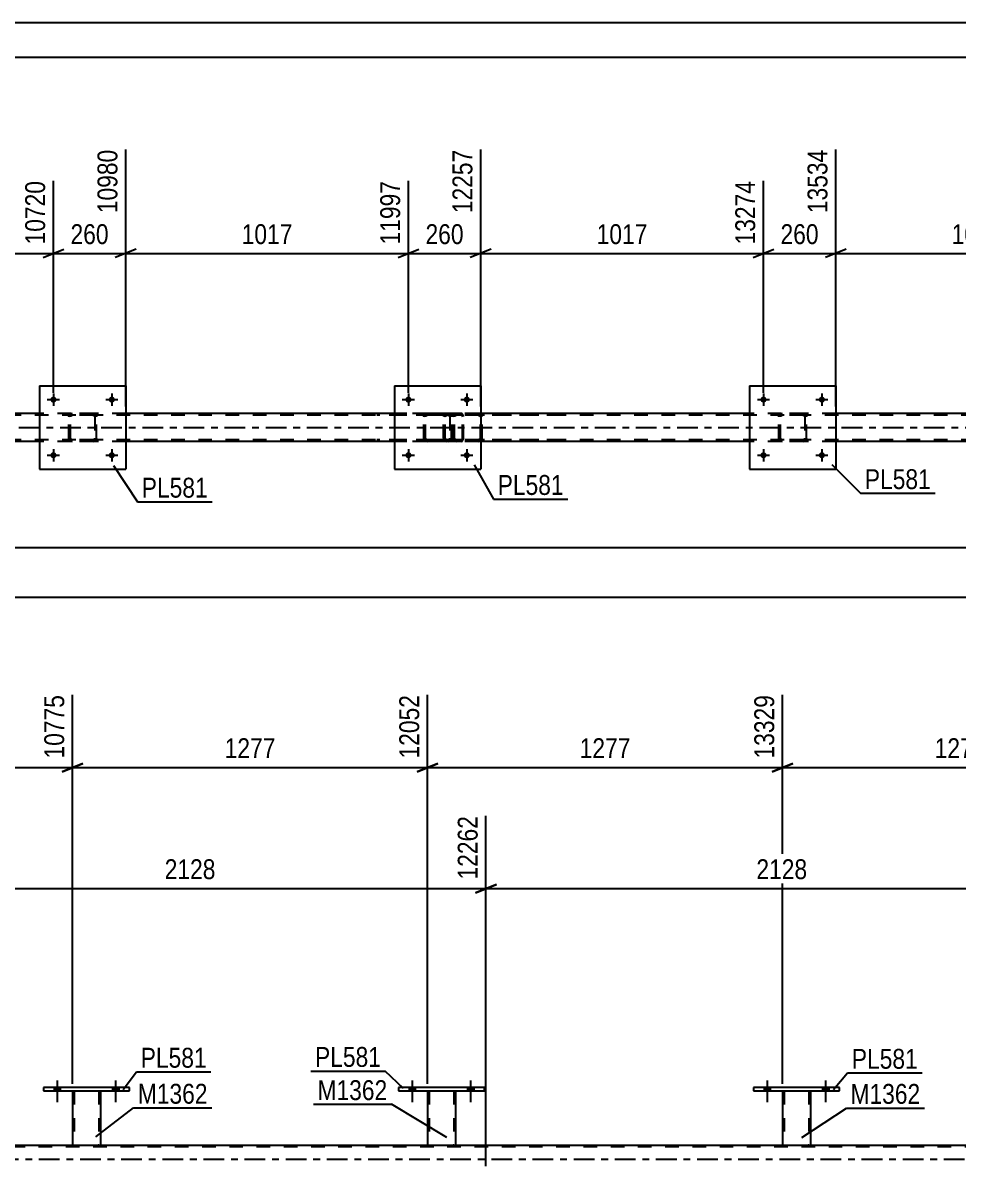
# Model space of a CAD drawing. Header units: millimetres. Extents: x 0 to 841, y 0 to 594.
# Drawn here: x 482.2 to 616.8, y 429.5 to 594 of the extents above; entities that cross this region are included whole.
import ezdxf

# ---------------------------------------------------------------- set-up
doc = ezdxf.new("R2010")
doc.units = ezdxf.units.MM
doc.linetypes.add('DXK_LINE_DOT2', pattern=[3.9198, 1.9599, -1.9599])
doc.linetypes.add('DXK_LINE_DOT3', pattern=[5.9187, 2.979, -0.9799, 0.9799, -0.9799])
doc.styles.add('Arial Narrow', font='ARIALN.TTF', dxfattribs={"height": 0.2})

# ---------------------------------------------------------------- blocks, each defined once
blk = doc.blocks.new('Unknown-122573991-1133 - 10880')
at = {"color": 5, "linetype": 'Continuous'}
for p, q in [((841, 594), (0, 594)), ((836, 589), (5, 589))]:
    blk.add_line(p, q, dxfattribs=at)
blk = doc.blocks.new('Part-122573991-5044 - 4963')
at = {"color": 7, "linetype": 'DXK_LINE_DOT2'}
for p, q in [((539.91, 537.31), (539.95, 537.49)), ((539.95, 537.49), (539.91, 537.31)), ((539.91, 534.27), (539.91, 537.31)), ((540.15, 537.31), (540.17, 537.4)), ((540.15, 534.27), (540.15, 537.31)), ((540.17, 537.4), (540.22, 537.48)), ((540.21, 537.75), (540.39, 537.79)), ((540.39, 537.79), (540.21, 537.75)), ((540.22, 537.48), (540.3, 537.53)), ((540.3, 537.53), (540.39, 537.55)), ((543.43, 537.79), (540.39, 537.79)), ((543.43, 537.55), (540.39, 537.55)), ((543.43, 537.79), (543.62, 537.75)), ((543.62, 537.75), (543.43, 537.79)), ((543.43, 537.55), (543.53, 537.53)), ((543.53, 537.53), (543.6, 537.48)), ((543.6, 537.48), (543.66, 537.4)), ((543.66, 537.4), (543.67, 537.31)), ((543.67, 537.31), (543.67, 534.27)), ((543.88, 537.49), (543.91, 537.31)), ((543.91, 537.31), (543.88, 537.49)), ((543.91, 534.27), (543.91, 537.31)), ((539.95, 534.09), (539.91, 534.27)), ((539.91, 534.27), (539.95, 534.09)), ((540.17, 534.18), (540.15, 534.27)), ((540.22, 534.1), (540.17, 534.18)), ((540.39, 533.79), (540.21, 533.83)), ((540.21, 533.83), (540.39, 533.79)), ((540.3, 534.05), (540.22, 534.1)), ((540.39, 534.03), (540.3, 534.05)), ((543.43, 534.03), (540.39, 534.03)), ((543.43, 533.79), (540.39, 533.79)), ((543.53, 534.05), (543.43, 534.03)), ((543.62, 533.83), (543.43, 533.79)), ((543.43, 533.79), (543.62, 533.83)), ((543.6, 534.1), (543.53, 534.05)), ((543.66, 534.18), (543.6, 534.1)), ((543.67, 534.27), (543.66, 534.18)), ((543.91, 534.27), (543.88, 534.09)), ((543.88, 534.09), (543.91, 534.27))]:
    blk.add_line(p, q, dxfattribs=at)
at = {"color": 7, "linetype": 'DXK_LINE_DOT3'}
blk.add_line((541.91, 535.79), (541.91, 535.79), dxfattribs=at)
at = {"color": 7, "linetype": 'DXK_LINE_DOT2'}
for centre, start, end in [((540.39, 537.31), 112.5, 157.5), ((540.39, 537.31), 112.5, 157.5), ((543.43, 537.31), 22.5, 67.5), ((543.43, 537.31), 22.5, 67.5), ((540.39, 534.27), 202.5, 247.5), ((540.39, 534.27), 202.5, 247.5), ((543.43, 534.27), 292.5, 337.5), ((543.43, 534.27), 292.5, 337.5)]:
    blk.add_arc(centre, 0.48, start, end, dxfattribs=at)
blk = doc.blocks.new('Bolt-122573991-4980 - 4963')
at = {"linetype": 'Continuous'}
for points in [[(589.24, 539.79, -1), (588.36, 539.79, -1)], [(597.64, 539.79, -1), (596.76, 539.79, -1)]]:
    blk.add_hatch(color=1, dxfattribs=at).paths.add_polyline_path(points)
at = {"color": 1, "linetype": 'Continuous'}
for p, q in [((587.92, 539.79), (589.68, 539.79)), ((588.8, 540.67), (588.8, 538.91)), ((596.32, 539.79), (598.08, 539.79)), ((597.2, 540.67), (597.2, 538.91))]:
    blk.add_line(p, q, dxfattribs=at)
blk = doc.blocks.new('Part-122573991-5049 - 4963')
at = {"color": 2, "linetype": 'Continuous'}
for p, q in [((535.71, 541.79), (535.71, 529.79)), ((535.71, 541.79), (548.11, 541.79)), ((548.11, 541.79), (548.11, 529.79)), ((535.71, 529.79), (548.11, 529.79))]:
    blk.add_line(p, q, dxfattribs=at)
blk = doc.blocks.new('Part-122573991-5056 - 4963')
at = {"color": 2, "linetype": 'Continuous'}
for p, q in [((586.8, 541.79), (586.8, 529.79)), ((586.8, 541.79), (599.2, 541.79)), ((599.2, 541.79), (599.2, 529.79)), ((586.8, 529.79), (599.2, 529.79))]:
    blk.add_line(p, q, dxfattribs=at)
blk = doc.blocks.new('Bolt-122573991-5009 - 4963')
at = {"linetype": 'Continuous'}
for points in [[(487.07, 531.79, -1), (486.19, 531.79, -1)], [(495.47, 531.79, -1), (494.59, 531.79, -1)]]:
    blk.add_hatch(color=1, dxfattribs=at).paths.add_polyline_path(points)
at = {"color": 1, "linetype": 'Continuous'}
for p, q in [((485.75, 531.79), (487.51, 531.79)), ((486.63, 532.67), (486.63, 530.91)), ((494.15, 531.79), (495.91, 531.79)), ((495.03, 532.67), (495.03, 530.91))]:
    blk.add_line(p, q, dxfattribs=at)
blk = doc.blocks.new('Bolt-122573991-5010 - 4963')
at = {"linetype": 'Continuous'}
for points in [[(487.07, 539.79, -1), (486.19, 539.79, -1)], [(495.47, 539.79, -1), (494.59, 539.79, -1)]]:
    blk.add_hatch(color=1, dxfattribs=at).paths.add_polyline_path(points)
at = {"color": 1, "linetype": 'Continuous'}
for p, q in [((485.75, 539.79), (487.51, 539.79)), ((486.63, 540.67), (486.63, 538.91)), ((494.15, 539.79), (495.91, 539.79)), ((495.03, 540.67), (495.03, 538.91))]:
    blk.add_line(p, q, dxfattribs=at)
blk = doc.blocks.new('Part-122573991-5075 - 4963')
at = {"color": 2, "linetype": 'Continuous'}
for p, q in [((484.63, 541.79), (484.63, 529.79)), ((484.63, 541.79), (497.03, 541.79)), ((497.03, 541.79), (497.03, 529.79)), ((484.63, 529.79), (497.03, 529.79))]:
    blk.add_line(p, q, dxfattribs=at)
blk = doc.blocks.new('Bolt-122573991-5011 - 4963')
at = {"linetype": 'Continuous'}
for points in [[(538.15, 531.79, -1), (537.27, 531.79, -1)], [(546.55, 531.79, -1), (545.67, 531.79, -1)]]:
    blk.add_hatch(color=1, dxfattribs=at).paths.add_polyline_path(points)
at = {"color": 1, "linetype": 'Continuous'}
for p, q in [((536.83, 531.79), (538.59, 531.79)), ((537.71, 532.67), (537.71, 530.91)), ((545.23, 531.79), (546.99, 531.79)), ((546.11, 532.67), (546.11, 530.91))]:
    blk.add_line(p, q, dxfattribs=at)
blk = doc.blocks.new('Bolt-122573991-5012 - 4963')
at = {"linetype": 'Continuous'}
for points in [[(538.15, 539.79, -1), (537.27, 539.79, -1)], [(546.55, 539.79, -1), (545.67, 539.79, -1)]]:
    blk.add_hatch(color=1, dxfattribs=at).paths.add_polyline_path(points)
at = {"color": 1, "linetype": 'Continuous'}
for p, q in [((536.83, 539.79), (538.59, 539.79)), ((537.71, 540.67), (537.71, 538.91)), ((545.23, 539.79), (546.99, 539.79)), ((546.11, 540.67), (546.11, 538.91))]:
    blk.add_line(p, q, dxfattribs=at)
blk = doc.blocks.new('Bolt-122573991-5013 - 4963')
at = {"linetype": 'Continuous'}
for points in [[(589.24, 531.79, -1), (588.36, 531.79, -1)], [(597.64, 531.79, -1), (596.76, 531.79, -1)]]:
    blk.add_hatch(color=1, dxfattribs=at).paths.add_polyline_path(points)
at = {"color": 1, "linetype": 'Continuous'}
for p, q in [((587.92, 531.79), (589.68, 531.79)), ((588.8, 532.67), (588.8, 530.91)), ((596.32, 531.79), (598.08, 531.79)), ((597.2, 532.67), (597.2, 530.91))]:
    blk.add_line(p, q, dxfattribs=at)
blk = doc.blocks.new('Part-122573991-5051 - 4963')
at = {"color": 7, "linetype": 'DXK_LINE_DOT2'}
for p, q in [((591, 537.31), (591.03, 537.49)), ((591.03, 537.49), (591, 537.31)), ((591, 534.27), (591, 537.31)), ((591.24, 537.31), (591.25, 537.4)), ((591.24, 534.27), (591.24, 537.31)), ((591.25, 537.4), (591.31, 537.48)), ((591.29, 537.75), (591.48, 537.79)), ((591.48, 537.79), (591.29, 537.75)), ((591.31, 537.48), (591.38, 537.53)), ((591.38, 537.53), (591.48, 537.55)), ((594.52, 537.79), (591.48, 537.79)), ((594.52, 537.55), (591.48, 537.55)), ((594.52, 537.79), (594.7, 537.75)), ((594.7, 537.75), (594.52, 537.79)), ((594.52, 537.55), (594.61, 537.53)), ((594.61, 537.53), (594.69, 537.48)), ((594.69, 537.48), (594.74, 537.4)), ((594.74, 537.4), (594.76, 537.31)), ((594.76, 537.31), (594.76, 534.27)), ((594.96, 537.49), (595, 537.31)), ((595, 537.31), (594.96, 537.49)), ((595, 534.27), (595, 537.31)), ((591.03, 534.09), (591, 534.27)), ((591, 534.27), (591.03, 534.09)), ((591.25, 534.18), (591.24, 534.27)), ((591.31, 534.1), (591.25, 534.18)), ((591.48, 533.79), (591.29, 533.83)), ((591.29, 533.83), (591.48, 533.79)), ((591.38, 534.05), (591.31, 534.1)), ((591.48, 534.03), (591.38, 534.05)), ((594.52, 534.03), (591.48, 534.03)), ((594.52, 533.79), (591.48, 533.79)), ((594.61, 534.05), (594.52, 534.03)), ((594.7, 533.83), (594.52, 533.79)), ((594.52, 533.79), (594.7, 533.83)), ((594.69, 534.1), (594.61, 534.05)), ((594.74, 534.18), (594.69, 534.1)), ((594.76, 534.27), (594.74, 534.18)), ((595, 534.27), (594.96, 534.09)), ((594.96, 534.09), (595, 534.27))]:
    blk.add_line(p, q, dxfattribs=at)
at = {"color": 7, "linetype": 'DXK_LINE_DOT3'}
blk.add_line((593, 535.79), (593, 535.79), dxfattribs=at)
at = {"color": 7, "linetype": 'DXK_LINE_DOT2'}
for centre, start, end in [((591.48, 537.31), 112.5, 157.5), ((591.48, 537.31), 112.5, 157.5), ((594.52, 537.31), 22.5, 67.5), ((594.52, 537.31), 22.5, 67.5), ((591.48, 534.27), 202.5, 247.5), ((591.48, 534.27), 202.5, 247.5), ((594.52, 534.27), 292.5, 337.5), ((594.52, 534.27), 292.5, 337.5)]:
    blk.add_arc(centre, 0.48, start, end, dxfattribs=at)
blk = doc.blocks.new('Part-122573991-5070 - 4963')
at = {"color": 7, "linetype": 'DXK_LINE_DOT2'}
for p, q in [((488.83, 537.31), (488.87, 537.49)), ((488.87, 537.49), (488.83, 537.31)), ((488.83, 534.27), (488.83, 537.31)), ((489.07, 537.31), (489.09, 537.4)), ((489.07, 534.27), (489.07, 537.31)), ((489.09, 537.4), (489.14, 537.48)), ((489.13, 537.75), (489.31, 537.79)), ((489.31, 537.79), (489.13, 537.75)), ((489.14, 537.48), (489.22, 537.53)), ((489.22, 537.53), (489.31, 537.55)), ((492.35, 537.79), (489.31, 537.79)), ((492.35, 537.55), (489.31, 537.55)), ((492.35, 537.79), (492.54, 537.75)), ((492.54, 537.75), (492.35, 537.79)), ((492.35, 537.55), (492.45, 537.53)), ((492.45, 537.53), (492.52, 537.48)), ((492.52, 537.48), (492.58, 537.4)), ((492.58, 537.4), (492.59, 537.31)), ((492.59, 537.31), (492.59, 534.27)), ((492.8, 537.49), (492.83, 537.31)), ((492.83, 537.31), (492.8, 537.49)), ((492.83, 534.27), (492.83, 537.31)), ((488.87, 534.09), (488.83, 534.27)), ((488.83, 534.27), (488.87, 534.09)), ((489.09, 534.18), (489.07, 534.27)), ((489.14, 534.1), (489.09, 534.18)), ((489.31, 533.79), (489.13, 533.83)), ((489.13, 533.83), (489.31, 533.79)), ((489.22, 534.05), (489.14, 534.1)), ((489.31, 534.03), (489.22, 534.05)), ((492.35, 534.03), (489.31, 534.03)), ((492.35, 533.79), (489.31, 533.79)), ((492.45, 534.05), (492.35, 534.03)), ((492.54, 533.83), (492.35, 533.79)), ((492.35, 533.79), (492.54, 533.83)), ((492.52, 534.1), (492.45, 534.05)), ((492.58, 534.18), (492.52, 534.1)), ((492.59, 534.27), (492.58, 534.18)), ((492.83, 534.27), (492.8, 534.09)), ((492.8, 534.09), (492.83, 534.27))]:
    blk.add_line(p, q, dxfattribs=at)
at = {"color": 7, "linetype": 'DXK_LINE_DOT3'}
blk.add_line((490.83, 535.79), (490.83, 535.79), dxfattribs=at)
at = {"color": 7, "linetype": 'DXK_LINE_DOT2'}
for centre, start, end in [((489.31, 537.31), 112.5, 157.5), ((489.31, 537.31), 112.5, 157.5), ((492.35, 537.31), 22.5, 67.5), ((492.35, 537.31), 22.5, 67.5), ((489.31, 534.27), 202.5, 247.5), ((489.31, 534.27), 202.5, 247.5), ((492.35, 534.27), 292.5, 337.5), ((492.35, 534.27), 292.5, 337.5)]:
    blk.add_arc(centre, 0.48, start, end, dxfattribs=at)
blk = doc.blocks.new('Part-122573991-5093 - 4963')
at = {"color": 7, "linetype": 'DXK_LINE_DOT2'}
for p, q in [((545.34, 537.79), (533.18, 537.79)), ((545.34, 537.55), (533.18, 537.55)), ((542.78, 537.48), (542.74, 537.31)), ((542.74, 534.27), (542.74, 537.31)), ((542.78, 537.5), (542.78, 537.48)), ((543, 537.31), (543.01, 537.4)), ((543, 534.27), (543, 537.31)), ((543.01, 537.4), (543.07, 537.48)), ((543.25, 537.79), (543.05, 537.76)), ((543.07, 537.48), (543.15, 537.53)), ((543.15, 537.53), (543.25, 537.55)), ((544.06, 537.79), (544.06, 537.55)), ((545.44, 537.76), (545.34, 537.79)), ((545.34, 537.55), (545.39, 537.53)), ((545.39, 537.53), (545.43, 537.48)), ((545.43, 537.48), (545.46, 537.4)), ((545.53, 537.65), (545.44, 537.76)), ((545.46, 537.4), (545.47, 537.31)), ((545.47, 534.27), (545.47, 537.31)), ((545.59, 537.5), (545.53, 537.65)), ((545.61, 537.31), (545.59, 537.5)), ((545.61, 534.27), (545.61, 537.31)), ((545.34, 534.03), (533.18, 534.03)), ((545.34, 533.79), (533.18, 533.79)), ((542.74, 534.27), (542.78, 534.09)), ((543.01, 534.18), (543, 534.27)), ((543.07, 534.1), (543.01, 534.18)), ((543.05, 533.83), (543.25, 533.79)), ((543.15, 534.05), (543.07, 534.1)), ((543.25, 534.03), (543.15, 534.05)), ((544.06, 533.79), (544.06, 534.03)), ((545.39, 534.05), (545.34, 534.03)), ((545.34, 533.79), (545.44, 533.83)), ((545.43, 534.1), (545.39, 534.05)), ((545.46, 534.18), (545.43, 534.1)), ((545.44, 533.83), (545.53, 533.93)), ((545.47, 534.27), (545.46, 534.18)), ((545.53, 533.93), (545.59, 534.09)), ((545.59, 534.09), (545.61, 534.27))]:
    blk.add_line(p, q, dxfattribs=at)
for centre, start, end in [((543.23, 537.3), 111.1941, 156.1506), ((543.23, 534.29), 203.8494, 248.8059)]:
    blk.add_arc(centre, 0.492, start, end, dxfattribs=at)
blk = doc.blocks.new('Part-122573991-5128 - 4963')
at = {"color": 7, "linetype": 'DXK_LINE_DOT2'}
for p, q in [((544.1, 537.48), (544.06, 537.31)), ((544.06, 534.27), (544.06, 537.31)), ((544.1, 537.5), (544.1, 537.48)), ((544.32, 537.31), (544.34, 537.4)), ((544.32, 534.27), (544.32, 537.31)), ((544.34, 537.4), (544.39, 537.48)), ((544.57, 537.79), (544.38, 537.76)), ((544.39, 537.48), (544.48, 537.53)), ((544.48, 537.53), (544.57, 537.55)), ((559.56, 537.79), (544.57, 537.79)), ((559.56, 537.55), (544.57, 537.55)), ((548, 537.76), (547.81, 537.79)), ((547.81, 537.55), (547.91, 537.53)), ((547.91, 537.53), (547.99, 537.48)), ((547.99, 537.48), (548.04, 537.4)), ((548.04, 537.4), (548.06, 537.31)), ((548.06, 534.27), (548.06, 537.31)), ((548.28, 537.48), (548.28, 537.5)), ((548.32, 537.31), (548.28, 537.48)), ((548.32, 534.27), (548.32, 537.31)), ((544.06, 534.27), (544.1, 534.09)), ((544.34, 534.18), (544.32, 534.27)), ((544.39, 534.1), (544.34, 534.18)), ((544.38, 533.83), (544.57, 533.79)), ((544.48, 534.05), (544.39, 534.1)), ((544.57, 534.03), (544.48, 534.05)), ((559.56, 534.03), (544.57, 534.03)), ((559.56, 533.79), (544.57, 533.79)), ((547.91, 534.05), (547.81, 534.03)), ((547.81, 533.79), (548, 533.83)), ((547.99, 534.1), (547.91, 534.05)), ((548.04, 534.18), (547.99, 534.1)), ((548.06, 534.27), (548.04, 534.18)), ((548.28, 534.09), (548.32, 534.27))]:
    blk.add_line(p, q, dxfattribs=at)
for centre, start, end in [((544.55, 537.29), 110.7583, 155.68), ((547.83, 537.29), 24.32, 69.2417), ((544.55, 534.29), 204.32, 249.2417), ((547.83, 534.29), 290.7583, 335.68)]:
    blk.add_arc(centre, 0.496, start, end, dxfattribs=at)
blk = doc.blocks.new('Part-122573991-5152 - 4963')
at = {"color": 7, "linetype": 'DXK_LINE_DOT2'}
for p, q in [((756.39, 537.55), (108.79, 537.55)), ((497.03, 537.79), (484.63, 537.79)), ((548.11, 537.79), (535.71, 537.79)), ((599.2, 537.79), (586.8, 537.79)), ((756.39, 534.03), (108.79, 534.03)), ((497.03, 533.79), (484.63, 533.79)), ((548.11, 533.79), (535.71, 533.79)), ((599.2, 533.79), (586.8, 533.79))]:
    blk.add_line(p, q, dxfattribs=at)
at = {"color": 2, "linetype": 'Continuous'}
for p, q in [((484.63, 537.79), (445.95, 537.79)), ((535.71, 537.79), (497.03, 537.79)), ((586.8, 537.79), (548.11, 537.79)), ((637.88, 537.79), (599.2, 537.79)), ((484.63, 533.79), (445.95, 533.79)), ((535.71, 533.79), (497.03, 533.79)), ((586.8, 533.79), (548.11, 533.79)), ((637.88, 533.79), (599.2, 533.79))]:
    blk.add_line(p, q, dxfattribs=at)
at = {"color": 7, "linetype": 'DXK_LINE_DOT3'}
blk.add_line((108.79, 535.79), (756.39, 535.79), dxfattribs=at)
blk = doc.blocks.new('Part-122573991-3391 - 3261')
at = {"color": 2, "linetype": 'Continuous'}
blk.add_line((58.4, 432.51), (756.93, 432.51), dxfattribs=at)
at = {"color": 7, "linetype": 'DXK_LINE_DOT2'}
blk.add_line((756.93, 432.27), (58.4, 432.27), dxfattribs=at)
at = {"color": 7, "linetype": 'DXK_LINE_DOT3'}
blk.add_line((58.4, 430.51), (756.93, 430.51), dxfattribs=at)
blk = doc.blocks.new('Bolt-122573991-3589 - 3261')
at = {"linetype": 'Continuous'}
for points in [[(486.74, 440.35), (487.62, 440.35), (487.62, 440.83), (486.74, 440.83)], [(495.14, 440.35), (496.02, 440.35), (496.02, 440.83), (495.14, 440.83)]]:
    blk.add_hatch(color=1, dxfattribs=at).paths.add_polyline_path(points)
at = {"color": 1, "linetype": 'Continuous'}
for p, q in [((487.18, 441.83), (487.18, 438.71)), ((495.58, 441.83), (495.58, 438.71)), ((486.74, 440.83), (486.74, 440.35)), ((487.62, 440.83), (487.62, 440.35)), ((495.14, 440.83), (495.14, 440.35)), ((496.02, 440.83), (496.02, 440.35))]:
    blk.add_line(p, q, dxfattribs=at)
blk = doc.blocks.new('Bolt-122573991-3697 - 3261')
at = {"linetype": 'Continuous'}
for points in [[(537.82, 440.35), (538.7, 440.35), (538.7, 440.83), (537.82, 440.83)], [(546.22, 440.35), (547.1, 440.35), (547.1, 440.83), (546.22, 440.83)]]:
    blk.add_hatch(color=1, dxfattribs=at).paths.add_polyline_path(points)
at = {"color": 1, "linetype": 'Continuous'}
for p, q in [((538.26, 441.83), (538.26, 438.71)), ((546.66, 441.83), (546.66, 438.71)), ((537.82, 440.83), (537.82, 440.35)), ((538.7, 440.83), (538.7, 440.35)), ((546.22, 440.83), (546.22, 440.35)), ((547.1, 440.83), (547.1, 440.35))]:
    blk.add_line(p, q, dxfattribs=at)
blk = doc.blocks.new('Part-122573991-3560 - 3261')
at = {"color": 2, "linetype": 'Continuous'}
for p, q in [((540.46, 440.35), (540.46, 432.51)), ((544.46, 440.35), (544.46, 432.51)), ((540.46, 432.51), (544.46, 432.51))]:
    blk.add_line(p, q, dxfattribs=at)
at = {"color": 7, "linetype": 'DXK_LINE_DOT2'}
for p, q in [((540.46, 440.35), (544.46, 440.35)), ((540.46, 440.35), (540.46, 440.35)), ((540.46, 440.35), (540.46, 440.35)), ((540.7, 440.35), (540.7, 432.51)), ((544.22, 440.35), (544.22, 432.51)), ((544.46, 440.35), (544.46, 440.35)), ((544.46, 440.35), (544.46, 440.35)), ((544.2, 432.51), (544.17, 432.51)), ((544.17, 432.51), (544.2, 432.51)), ((544.22, 432.51), (544.2, 432.51)), ((544.2, 432.51), (544.22, 432.51))]:
    blk.add_line(p, q, dxfattribs=at)
blk = doc.blocks.new('Part-122573991-3565 - 3261')
at = {"color": 2, "linetype": 'Continuous'}
for p, q in [((536.26, 440.83), (536.26, 440.35)), ((548.66, 440.83), (536.26, 440.83)), ((536.26, 440.35), (548.66, 440.35)), ((548.66, 440.35), (548.66, 440.83))]:
    blk.add_line(p, q, dxfattribs=at)
blk = doc.blocks.new('Bolt-122573991-3588 - 3261')
at = {"linetype": 'Continuous'}
for points in [[(486.74, 440.35), (487.62, 440.35), (487.62, 440.83), (486.74, 440.83)], [(495.14, 440.35), (496.02, 440.35), (496.02, 440.83), (495.14, 440.83)]]:
    blk.add_hatch(color=1, dxfattribs=at).paths.add_polyline_path(points)
at = {"color": 1, "linetype": 'Continuous'}
for p, q in [((487.18, 441.83), (487.18, 438.71)), ((495.58, 441.83), (495.58, 438.71)), ((486.74, 440.83), (486.74, 440.35)), ((487.62, 440.83), (487.62, 440.35)), ((495.14, 440.83), (495.14, 440.35)), ((496.02, 440.83), (496.02, 440.35))]:
    blk.add_line(p, q, dxfattribs=at)
blk = doc.blocks.new('Bolt-122573991-3590 - 3261')
at = {"linetype": 'Continuous'}
for points in [[(537.82, 440.35), (538.7, 440.35), (538.7, 440.83), (537.82, 440.83)], [(546.22, 440.35), (547.1, 440.35), (547.1, 440.83), (546.22, 440.83)]]:
    blk.add_hatch(color=1, dxfattribs=at).paths.add_polyline_path(points)
at = {"color": 1, "linetype": 'Continuous'}
for p, q in [((538.26, 441.83), (538.26, 438.71)), ((546.66, 441.83), (546.66, 438.71)), ((537.82, 440.83), (537.82, 440.35)), ((538.7, 440.83), (538.7, 440.35)), ((546.22, 440.83), (546.22, 440.35)), ((547.1, 440.83), (547.1, 440.35))]:
    blk.add_line(p, q, dxfattribs=at)
blk = doc.blocks.new('Part-122573991-3611 - 3261')
at = {"color": 2, "linetype": 'Continuous'}
for p, q in [((489.38, 440.35), (489.38, 432.51)), ((493.38, 440.35), (493.38, 432.51)), ((489.38, 432.51), (493.38, 432.51))]:
    blk.add_line(p, q, dxfattribs=at)
at = {"color": 7, "linetype": 'DXK_LINE_DOT2'}
for p, q in [((489.38, 440.35), (493.38, 440.35)), ((489.38, 440.35), (489.38, 440.35)), ((489.38, 440.35), (489.38, 440.35)), ((489.62, 440.35), (489.62, 432.51)), ((493.14, 440.35), (493.14, 432.51)), ((493.38, 440.35), (493.38, 440.35)), ((493.38, 440.35), (493.38, 440.35)), ((493.12, 432.51), (493.09, 432.51)), ((493.09, 432.51), (493.12, 432.51)), ((493.14, 432.51), (493.12, 432.51)), ((493.12, 432.51), (493.14, 432.51))]:
    blk.add_line(p, q, dxfattribs=at)
blk = doc.blocks.new('Part-122573991-3616 - 3261')
at = {"color": 2, "linetype": 'Continuous'}
for p, q in [((485.18, 440.83), (485.18, 440.35)), ((497.58, 440.83), (485.18, 440.83)), ((485.18, 440.35), (497.58, 440.35)), ((497.58, 440.35), (497.58, 440.83))]:
    blk.add_line(p, q, dxfattribs=at)
blk = doc.blocks.new('Part-122573991-3679 - 3261')
at = {"color": 2, "linetype": 'Continuous'}
for p, q in [((591.54, 440.35), (591.54, 432.51)), ((595.54, 440.35), (595.54, 432.51)), ((591.54, 432.51), (595.54, 432.51))]:
    blk.add_line(p, q, dxfattribs=at)
at = {"color": 7, "linetype": 'DXK_LINE_DOT2'}
for p, q in [((591.54, 440.35), (595.54, 440.35)), ((591.54, 440.35), (591.54, 440.35)), ((591.54, 440.35), (591.54, 440.35)), ((591.78, 440.35), (591.78, 432.51)), ((595.3, 440.35), (595.3, 432.51)), ((595.54, 440.35), (595.54, 440.35)), ((595.54, 440.35), (595.54, 440.35)), ((595.28, 432.51), (595.25, 432.51)), ((595.25, 432.51), (595.28, 432.51)), ((595.3, 432.51), (595.28, 432.51)), ((595.28, 432.51), (595.3, 432.51))]:
    blk.add_line(p, q, dxfattribs=at)
blk = doc.blocks.new('Part-122573991-3684 - 3261')
at = {"color": 2, "linetype": 'Continuous'}
for p, q in [((587.34, 440.83), (587.34, 440.35)), ((599.74, 440.83), (587.34, 440.83)), ((587.34, 440.35), (599.74, 440.35)), ((599.74, 440.35), (599.74, 440.83))]:
    blk.add_line(p, q, dxfattribs=at)
blk = doc.blocks.new('Bolt-122573991-3706 - 3261')
at = {"linetype": 'Continuous'}
for points in [[(588.9, 440.35), (589.78, 440.35), (589.78, 440.83), (588.9, 440.83)], [(597.3, 440.35), (598.18, 440.35), (598.18, 440.83), (597.3, 440.83)]]:
    blk.add_hatch(color=1, dxfattribs=at).paths.add_polyline_path(points)
at = {"color": 1, "linetype": 'Continuous'}
for p, q in [((589.34, 441.83), (589.34, 438.71)), ((597.74, 441.83), (597.74, 438.71)), ((588.9, 440.83), (588.9, 440.35)), ((589.78, 440.83), (589.78, 440.35)), ((597.3, 440.83), (597.3, 440.35)), ((598.18, 440.83), (598.18, 440.35))]:
    blk.add_line(p, q, dxfattribs=at)
blk = doc.blocks.new('Bolt-122573991-3707 - 3261')
at = {"linetype": 'Continuous'}
for points in [[(588.9, 440.35), (589.78, 440.35), (589.78, 440.83), (588.9, 440.83)], [(597.3, 440.35), (598.18, 440.35), (598.18, 440.83), (597.3, 440.83)]]:
    blk.add_hatch(color=1, dxfattribs=at).paths.add_polyline_path(points)
at = {"color": 1, "linetype": 'Continuous'}
for p, q in [((589.34, 441.83), (589.34, 438.71)), ((597.74, 441.83), (597.74, 438.71)), ((588.9, 440.83), (588.9, 440.35)), ((589.78, 440.83), (589.78, 440.35)), ((597.3, 440.83), (597.3, 440.35)), ((598.18, 440.83), (598.18, 440.35))]:
    blk.add_line(p, q, dxfattribs=at)
blk = doc.blocks.new('StraightDimension-122573991-5364 - 4963')
at = {"color": 7, "linetype": 'Continuous'}
for p, q in [((548.11, 538.79), (548.11, 575.76)), ((588.8, 540.79), (588.8, 571.26)), ((549.61, 561.42), (546.61, 560.22)), ((587.3, 560.22), (590.3, 561.42)), ((548.11, 560.82), (588.8, 560.82))]:
    blk.add_line(p, q, dxfattribs=at)
at = {"color": 0, "linetype": 'Continuous'}
blk.add_wipeout([(588.2, 571.86), (584, 571.86), (584, 561.52), (588.2, 561.52)], dxfattribs=at)
at = {"color": 0}
blk.add_wipeout([(572.71, 561.57), (572.71, 565.77), (564.2, 565.77), (564.2, 561.57)], dxfattribs=at)
at = {"color": 3, "linetype": 'Continuous', "style": 'Arial Narrow'}
blk.add_text('13274', height=2.863, rotation=90.0002, dxfattribs=at).set_placement((587.6, 562.12))
at = {"color": 3, "style": 'Arial Narrow'}
blk.add_text('1017', height=2.863, dxfattribs=at).set_placement((564.8, 562.17))
blk = doc.blocks.new('StraightDimension-122573991-5328 - 4963')
at = {"color": 7, "linetype": 'Continuous'}
for p, q in [((599.2, 538.79), (599.2, 575.76)), ((639.88, 540.79), (639.88, 571.26)), ((600.7, 561.42), (597.7, 560.22)), ((638.38, 560.22), (641.38, 561.42)), ((599.2, 560.82), (639.88, 560.82))]:
    blk.add_line(p, q, dxfattribs=at)
at = {"color": 0, "linetype": 'Continuous'}
blk.add_wipeout([(639.28, 571.86), (635.08, 571.86), (635.08, 561.52), (639.28, 561.52)], dxfattribs=at)
at = {"color": 0}
blk.add_wipeout([(623.79, 561.57), (623.79, 565.77), (615.28, 565.77), (615.28, 561.57)], dxfattribs=at)
at = {"color": 3, "linetype": 'Continuous', "style": 'Arial Narrow'}
blk.add_text('14551', height=2.863, rotation=90.0002, dxfattribs=at).set_placement((638.68, 562.12))
at = {"color": 3, "style": 'Arial Narrow'}
blk.add_text('1017', height=2.863, dxfattribs=at).set_placement((615.88, 562.17))
blk = doc.blocks.new('StraightDimension-122573991-5346 - 4963')
at = {"color": 7, "linetype": 'Continuous'}
for p, q in [((599.2, 538.79), (599.2, 575.76)), ((588.8, 540.79), (588.8, 571.26)), ((587.3, 560.22), (590.3, 561.42)), ((600.7, 561.42), (597.7, 560.22)), ((588.8, 560.82), (599.2, 560.82))]:
    blk.add_line(p, q, dxfattribs=at)
at = {"color": 0}
blk.add_wipeout([(597.34, 561.57), (597.34, 565.77), (590.65, 565.77), (590.65, 561.57)], dxfattribs=at)
at = {"color": 3, "style": 'Arial Narrow'}
blk.add_text('260', height=2.863, dxfattribs=at).set_placement((591.25, 562.17))
at = {"color": 0, "linetype": 'Continuous'}
blk.add_wipeout([(598.6, 576.36), (594.4, 576.36), (594.4, 566.02), (598.6, 566.02)], dxfattribs=at)
at = {"color": 3, "linetype": 'Continuous', "style": 'Arial Narrow'}
blk.add_text('13534', height=2.863, rotation=90.0002, dxfattribs=at).set_placement((598, 566.62))
blk = doc.blocks.new('StraightDimension-122573991-5382 - 4963')
at = {"color": 7, "linetype": 'Continuous'}
for p, q in [((548.11, 538.79), (548.11, 575.76)), ((537.71, 540.79), (537.71, 571.26)), ((536.21, 560.22), (539.21, 561.42)), ((549.61, 561.42), (546.61, 560.22)), ((537.71, 560.82), (548.11, 560.82))]:
    blk.add_line(p, q, dxfattribs=at)
at = {"color": 0}
blk.add_wipeout([(546.26, 561.57), (546.26, 565.77), (539.57, 565.77), (539.57, 561.57)], dxfattribs=at)
at = {"color": 3, "style": 'Arial Narrow'}
blk.add_text('260', height=2.863, dxfattribs=at).set_placement((540.17, 562.17))
at = {"color": 0, "linetype": 'Continuous'}
blk.add_wipeout([(547.51, 576.36), (543.31, 576.36), (543.31, 566.02), (547.51, 566.02)], dxfattribs=at)
at = {"color": 3, "linetype": 'Continuous', "style": 'Arial Narrow'}
blk.add_text('12257', height=2.863, rotation=90.0002, dxfattribs=at).set_placement((546.91, 566.62))
blk = doc.blocks.new('StraightDimension-122573991-5400 - 4963')
at = {"color": 7, "linetype": 'Continuous'}
for p, q in [((497.03, 538.79), (497.03, 575.76)), ((537.71, 540.79), (537.71, 571.26)), ((498.53, 561.42), (495.53, 560.22)), ((536.21, 560.22), (539.21, 561.42)), ((497.03, 560.82), (537.71, 560.82))]:
    blk.add_line(p, q, dxfattribs=at)
at = {"color": 0, "linetype": 'Continuous'}
blk.add_wipeout([(537.11, 571.86), (532.91, 571.86), (532.91, 561.52), (537.11, 561.52)], dxfattribs=at)
at = {"color": 0}
blk.add_wipeout([(521.63, 561.57), (521.63, 565.77), (513.12, 565.77), (513.12, 561.57)], dxfattribs=at)
at = {"color": 3, "linetype": 'Continuous', "style": 'Arial Narrow'}
blk.add_text('11997', height=2.863, rotation=90.0002, dxfattribs=at).set_placement((536.51, 562.12))
at = {"color": 3, "style": 'Arial Narrow'}
blk.add_text('1017', height=2.863, dxfattribs=at).set_placement((513.72, 562.17))
blk = doc.blocks.new('StraightDimension-122573991-5418 - 4963')
at = {"color": 7, "linetype": 'Continuous'}
for p, q in [((497.03, 538.79), (497.03, 575.76)), ((486.63, 540.79), (486.63, 571.26)), ((485.13, 560.22), (488.13, 561.42)), ((498.53, 561.42), (495.53, 560.22)), ((486.63, 560.82), (497.03, 560.82))]:
    blk.add_line(p, q, dxfattribs=at)
at = {"color": 0}
blk.add_wipeout([(495.18, 561.57), (495.18, 565.77), (488.49, 565.77), (488.49, 561.57)], dxfattribs=at)
at = {"color": 3, "style": 'Arial Narrow'}
blk.add_text('260', height=2.863, dxfattribs=at).set_placement((489.09, 562.17))
at = {"color": 0, "linetype": 'Continuous'}
blk.add_wipeout([(496.43, 576.36), (492.23, 576.36), (492.23, 566.02), (496.43, 566.02)], dxfattribs=at)
at = {"color": 3, "linetype": 'Continuous', "style": 'Arial Narrow'}
blk.add_text('10980', height=2.863, rotation=90.0002, dxfattribs=at).set_placement((495.83, 566.62))
blk = doc.blocks.new('StraightDimension-122573991-5436 - 4963')
at = {"color": 7, "linetype": 'Continuous'}
for p, q in [((445.95, 538.79), (445.95, 573.93)), ((486.63, 540.79), (486.63, 571.26)), ((447.45, 561.42), (444.45, 560.22)), ((485.13, 560.22), (488.13, 561.42)), ((445.95, 560.82), (486.63, 560.82))]:
    blk.add_line(p, q, dxfattribs=at)
at = {"color": 0, "linetype": 'Continuous'}
blk.add_wipeout([(486.03, 571.86), (481.83, 571.86), (481.83, 561.52), (486.03, 561.52)], dxfattribs=at)
at = {"color": 0}
blk.add_wipeout([(470.55, 561.57), (470.55, 565.77), (462.04, 565.77), (462.04, 561.57)], dxfattribs=at)
at = {"color": 3, "linetype": 'Continuous', "style": 'Arial Narrow'}
blk.add_text('10720', height=2.863, rotation=90.0002, dxfattribs=at).set_placement((485.43, 562.12))
at = {"color": 3, "style": 'Arial Narrow'}
blk.add_text('1017', height=2.863, dxfattribs=at).set_placement((462.64, 562.17))
blk = doc.blocks.new('StraightDimension-122573991-5833 - 4963')
at = {"color": 7, "linetype": 'Continuous'}
blk.add_line((67.91, 511.39), (756.39, 511.39), dxfattribs=at)
blk = doc.blocks.new('StraightDimension-122573991-9393 - 4963')
at = {"color": 7, "linetype": 'Continuous'}
blk.add_line((68.55, 518.54), (756.39, 518.54), dxfattribs=at)
blk = doc.blocks.new('StraightDimension-122573991-4523 - 3261')
at = {"color": 7, "linetype": 'Continuous'}
for p, q in [((489.38, 441.35), (489.38, 497.3)), ((438.3, 441.35), (438.3, 495.47)), ((439.8, 487.46), (436.8, 486.26)), ((487.88, 486.26), (490.88, 487.46)), ((438.3, 486.86), (489.38, 486.86))]:
    blk.add_line(p, q, dxfattribs=at)
at = {"color": 0, "linetype": 'Continuous'}
blk.add_wipeout([(488.78, 497.9), (484.58, 497.9), (484.58, 487.56), (488.78, 487.56)], dxfattribs=at)
at = {"color": 0}
blk.add_wipeout([(468.1, 487.61), (468.1, 491.81), (459.59, 491.81), (459.59, 487.61)], dxfattribs=at)
at = {"color": 3, "linetype": 'Continuous', "style": 'Arial Narrow'}
blk.add_text('10775', height=2.863, rotation=90.0002, dxfattribs=at).set_placement((488.18, 488.16))
at = {"color": 3, "style": 'Arial Narrow'}
blk.add_text('1277', height=2.863, dxfattribs=at).set_placement((460.19, 488.21))
blk = doc.blocks.new('StraightDimension-122573991-4543 - 3261')
at = {"color": 7, "linetype": 'Continuous'}
for p, q in [((540.46, 441.35), (540.46, 497.3)), ((591.54, 441.35), (591.54, 497.3)), ((541.96, 487.46), (538.96, 486.26)), ((590.04, 486.26), (593.04, 487.46)), ((540.46, 486.86), (591.54, 486.86))]:
    blk.add_line(p, q, dxfattribs=at)
at = {"color": 0, "linetype": 'Continuous'}
blk.add_wipeout([(590.94, 497.9), (586.74, 497.9), (586.74, 487.56), (590.94, 487.56)], dxfattribs=at)
at = {"color": 0}
blk.add_wipeout([(570.26, 487.61), (570.26, 491.81), (561.75, 491.81), (561.75, 487.61)], dxfattribs=at)
at = {"color": 3, "linetype": 'Continuous', "style": 'Arial Narrow'}
blk.add_text('13329', height=2.863, rotation=90.0002, dxfattribs=at).set_placement((590.34, 488.16))
at = {"color": 3, "style": 'Arial Narrow'}
blk.add_text('1277', height=2.863, dxfattribs=at).set_placement((562.35, 488.21))
blk = doc.blocks.new('StraightDimension-122573991-4553 - 3261')
at = {"color": 7, "linetype": 'Continuous'}
for p, q in [((591.54, 441.35), (591.54, 497.3)), ((642.62, 441.35), (642.62, 497.3)), ((593.04, 487.46), (590.04, 486.26)), ((641.12, 486.26), (644.12, 487.46)), ((591.54, 486.86), (642.62, 486.86))]:
    blk.add_line(p, q, dxfattribs=at)
at = {"color": 0, "linetype": 'Continuous'}
blk.add_wipeout([(642.02, 497.9), (637.82, 497.9), (637.82, 487.56), (642.02, 487.56)], dxfattribs=at)
at = {"color": 0}
blk.add_wipeout([(621.34, 487.61), (621.34, 491.81), (612.83, 491.81), (612.83, 487.61)], dxfattribs=at)
at = {"color": 3, "linetype": 'Continuous', "style": 'Arial Narrow'}
blk.add_text('14606', height=2.863, rotation=90.0002, dxfattribs=at).set_placement((641.42, 488.16))
at = {"color": 3, "style": 'Arial Narrow'}
blk.add_text('1277', height=2.863, dxfattribs=at).set_placement((613.43, 488.21))
blk = doc.blocks.new('StraightDimension-122573991-4533 - 3261')
at = {"color": 7, "linetype": 'Continuous'}
for p, q in [((489.38, 441.35), (489.38, 497.3)), ((540.46, 441.35), (540.46, 497.3)), ((490.88, 487.46), (487.88, 486.26)), ((538.96, 486.26), (541.96, 487.46)), ((489.38, 486.86), (540.46, 486.86))]:
    blk.add_line(p, q, dxfattribs=at)
at = {"color": 0, "linetype": 'Continuous'}
blk.add_wipeout([(539.86, 497.9), (535.66, 497.9), (535.66, 487.56), (539.86, 487.56)], dxfattribs=at)
at = {"color": 0}
blk.add_wipeout([(519.18, 487.61), (519.18, 491.81), (510.67, 491.81), (510.67, 487.61)], dxfattribs=at)
at = {"color": 3, "linetype": 'Continuous', "style": 'Arial Narrow'}
blk.add_text('12052', height=2.863, rotation=90.0002, dxfattribs=at).set_placement((539.26, 488.16))
at = {"color": 3, "style": 'Arial Narrow'}
blk.add_text('1277', height=2.863, dxfattribs=at).set_placement((511.27, 488.21))
blk = doc.blocks.new('StraightDimension-122573991-8009 - 3261')
at = {"color": 7, "linetype": 'Continuous'}
for p, q in [((548.87, 429.51), (548.87, 479.89)), ((634, 429.51), (634, 479.89)), ((550.37, 470.05), (547.37, 468.85)), ((548.87, 469.45), (634, 469.45)), ((632.5, 468.85), (635.5, 470.05))]:
    blk.add_line(p, q, dxfattribs=at)
at = {"color": 0, "linetype": 'Continuous'}
blk.add_wipeout([(633.4, 480.49), (629.2, 480.49), (629.2, 470.15), (633.4, 470.15)], dxfattribs=at)
at = {"color": 0}
blk.add_wipeout([(595.69, 470.2), (595.69, 474.4), (587.18, 474.4), (587.18, 470.2)], dxfattribs=at)
at = {"color": 3, "linetype": 'Continuous', "style": 'Arial Narrow'}
blk.add_text('14390', height=2.863, rotation=90.0002, dxfattribs=at).set_placement((632.8, 470.75))
at = {"color": 3, "style": 'Arial Narrow'}
blk.add_text('2128', height=2.863, dxfattribs=at).set_placement((587.78, 470.8))
blk = doc.blocks.new('StraightDimension-122573991-8010 - 3261')
at = {"color": 7, "linetype": 'Continuous'}
for p, q in [((463.73, 429.51), (463.73, 479.89)), ((548.87, 429.51), (548.87, 479.89)), ((465.23, 470.05), (462.23, 468.85)), ((463.73, 469.45), (548.87, 469.45)), ((547.37, 468.85), (550.37, 470.05))]:
    blk.add_line(p, q, dxfattribs=at)
at = {"color": 0, "linetype": 'Continuous'}
blk.add_wipeout([(548.27, 480.49), (544.07, 480.49), (544.07, 470.15), (548.27, 470.15)], dxfattribs=at)
at = {"color": 0}
blk.add_wipeout([(510.56, 470.2), (510.56, 474.4), (502.04, 474.4), (502.04, 470.2)], dxfattribs=at)
at = {"color": 3, "linetype": 'Continuous', "style": 'Arial Narrow'}
blk.add_text('12262', height=2.863, rotation=90.0002, dxfattribs=at).set_placement((547.67, 470.75))
at = {"color": 3, "style": 'Arial Narrow'}
blk.add_text('2128', height=2.863, dxfattribs=at).set_placement((502.64, 470.8))
blk = doc.blocks.new('Mark-122573991-5045 - 4963')
at = {"color": 0}
blk.add_wipeout([(560.05, 526.08), (560.05, 529.08), (550.55, 529.08), (550.55, 526.08)], dxfattribs=at)
blk.add_wipeout([(560.05, 526.08), (560.05, 529.08), (550.55, 529.08), (550.55, 526.08)], dxfattribs=at)
at = {"color": 30, "linetype": 'Continuous'}
for p, q in [((547.17, 530.4), (549.95, 525.48)), ((549.95, 525.48), (560.65, 525.48))]:
    blk.add_line(p, q, dxfattribs=at)
at = {"color": 3, "style": 'Arial Narrow'}
blk.add_text('PL581', height=2.863, dxfattribs=at).set_placement((550.55, 526.08))
blk = doc.blocks.new('Mark-122573991-5052 - 4963')
at = {"color": 0}
blk.add_wipeout([(612.88, 526.92), (612.88, 529.92), (603.38, 529.92), (603.38, 526.92)], dxfattribs=at)
blk.add_wipeout([(612.88, 526.92), (612.88, 529.92), (603.38, 529.92), (603.38, 526.92)], dxfattribs=at)
at = {"color": 30, "linetype": 'Continuous'}
for p, q in [((598.64, 530.48), (602.78, 526.32)), ((602.78, 526.32), (613.48, 526.32))]:
    blk.add_line(p, q, dxfattribs=at)
at = {"color": 3, "style": 'Arial Narrow'}
blk.add_text('PL581', height=2.863, dxfattribs=at).set_placement((603.38, 526.92))
blk = doc.blocks.new('Mark-122573991-5071 - 4963')
at = {"color": 0}
blk.add_wipeout([(508.85, 525.69), (508.85, 528.69), (499.34, 528.69), (499.34, 525.69)], dxfattribs=at)
blk.add_wipeout([(508.85, 525.69), (508.85, 528.69), (499.34, 528.69), (499.34, 525.69)], dxfattribs=at)
at = {"color": 30, "linetype": 'Continuous'}
for p, q in [((495.26, 530.31), (498.74, 525.09)), ((498.74, 525.09), (509.45, 525.09))]:
    blk.add_line(p, q, dxfattribs=at)
at = {"color": 3, "style": 'Arial Narrow'}
blk.add_text('PL581', height=2.863, dxfattribs=at).set_placement((499.34, 525.69))
blk = doc.blocks.new('Mark-122573991-3556 - 3261')
at = {"color": 0}
blk.add_wipeout([(534.68, 439.01), (534.68, 442.01), (524.63, 442.01), (524.63, 439.01)], dxfattribs=at)
blk.add_wipeout([(534.68, 439.01), (534.68, 442.01), (524.63, 442.01), (524.63, 439.01)], dxfattribs=at)
at = {"color": 30, "linetype": 'Continuous'}
for p in [(524.03, 438.41), (543.24, 433.61)]:
    blk.add_line(p, (535.28, 438.41), dxfattribs=at)
at = {"color": 3, "style": 'Arial Narrow'}
blk.add_text('M1362', height=2.863, dxfattribs=at).set_placement((524.63, 439.01))
blk = doc.blocks.new('Mark-122573991-3561 - 3261')
at = {"color": 0}
blk.add_wipeout([(533.77, 443.79), (533.77, 446.79), (524.27, 446.79), (524.27, 443.79)], dxfattribs=at)
blk.add_wipeout([(533.77, 443.79), (533.77, 446.79), (524.27, 446.79), (524.27, 443.79)], dxfattribs=at)
at = {"color": 30, "linetype": 'Continuous'}
for p in [(523.67, 443.19), (537, 440.69)]:
    blk.add_line(p, (534.37, 443.19), dxfattribs=at)
at = {"color": 3, "style": 'Arial Narrow'}
blk.add_text('PL581', height=2.863, dxfattribs=at).set_placement((524.27, 443.79))
blk = doc.blocks.new('Mark-122573991-3607 - 3261')
at = {"color": 0}
blk.add_wipeout([(508.82, 438.49), (508.82, 441.49), (498.77, 441.49), (498.77, 438.49)], dxfattribs=at)
blk.add_wipeout([(508.82, 438.49), (508.82, 441.49), (498.77, 441.49), (498.77, 438.49)], dxfattribs=at)
at = {"color": 30, "linetype": 'Continuous'}
for p, q in [((492.73, 433.74), (498.17, 437.89)), ((498.17, 437.89), (509.42, 437.89))]:
    blk.add_line(p, q, dxfattribs=at)
at = {"color": 3, "style": 'Arial Narrow'}
blk.add_text('M1362', height=2.863, dxfattribs=at).set_placement((498.77, 438.49))
blk = doc.blocks.new('Mark-122573991-3612 - 3261')
at = {"color": 0}
blk.add_wipeout([(508.7, 443.67), (508.7, 446.67), (499.19, 446.67), (499.19, 443.67)], dxfattribs=at)
blk.add_wipeout([(508.7, 443.67), (508.7, 446.67), (499.19, 446.67), (499.19, 443.67)], dxfattribs=at)
at = {"color": 30, "linetype": 'Continuous'}
for p, q in [((496.65, 440.55), (498.59, 443.07)), ((498.59, 443.07), (509.3, 443.07))]:
    blk.add_line(p, q, dxfattribs=at)
at = {"color": 3, "style": 'Arial Narrow'}
blk.add_text('PL581', height=2.863, dxfattribs=at).set_placement((499.19, 443.67))
blk = doc.blocks.new('Mark-122573991-3675 - 3261')
at = {"color": 0}
blk.add_wipeout([(611.37, 438.47), (611.37, 441.47), (601.32, 441.47), (601.32, 438.47)], dxfattribs=at)
blk.add_wipeout([(611.37, 438.47), (611.37, 441.47), (601.32, 441.47), (601.32, 438.47)], dxfattribs=at)
at = {"color": 30, "linetype": 'Continuous'}
for p, q in [((594.32, 433.61), (600.72, 437.87)), ((600.72, 437.87), (611.97, 437.87))]:
    blk.add_line(p, q, dxfattribs=at)
at = {"color": 3, "style": 'Arial Narrow'}
blk.add_text('M1362', height=2.863, dxfattribs=at).set_placement((601.32, 438.47))
blk = doc.blocks.new('Mark-122573991-3680 - 3261')
at = {"color": 0}
blk.add_wipeout([(611.01, 443.52), (611.01, 446.52), (601.51, 446.52), (601.51, 443.52)], dxfattribs=at)
blk.add_wipeout([(611.01, 443.52), (611.01, 446.52), (601.51, 446.52), (601.51, 443.52)], dxfattribs=at)
at = {"color": 30, "linetype": 'Continuous'}
for p, q in [((598.86, 440.55), (600.91, 442.92)), ((600.91, 442.92), (611.61, 442.92))]:
    blk.add_line(p, q, dxfattribs=at)
at = {"color": 3, "style": 'Arial Narrow'}
blk.add_text('PL581', height=2.863, dxfattribs=at).set_placement((601.51, 443.52))

msp = doc.modelspace()

# ---------------------------------------------------------------- block references
for name in ['Unknown-122573991-1133 - 10880', 'Part-122573991-5075 - 4963', 'Part-122573991-5049 - 4963', 'Part-122573991-5056 - 4963', 'Part-122573991-5152 - 4963', 'Bolt-122573991-5010 - 4963', 'Bolt-122573991-5012 - 4963', 'Bolt-122573991-4980 - 4963', 'Part-122573991-5070 - 4963', 'Part-122573991-5093 - 4963', 'Part-122573991-5044 - 4963', 'Part-122573991-5128 - 4963', 'Part-122573991-5051 - 4963', 'Bolt-122573991-5009 - 4963', 'Bolt-122573991-5011 - 4963', 'Bolt-122573991-5013 - 4963', 'Bolt-122573991-3589 - 3261', 'Bolt-122573991-3588 - 3261', 'Bolt-122573991-3697 - 3261', 'Bolt-122573991-3590 - 3261', 'Bolt-122573991-3706 - 3261', 'Bolt-122573991-3707 - 3261', 'Part-122573991-3616 - 3261', 'Part-122573991-3611 - 3261', 'Part-122573991-3565 - 3261', 'Part-122573991-3560 - 3261', 'Part-122573991-3684 - 3261', 'Part-122573991-3679 - 3261', 'Part-122573991-3391 - 3261']:
    msp.add_blockref(name, (0, 0))

# ---------------------------------------------------------------- next in the draw order: block references
for name in ['StraightDimension-122573991-5364 - 4963', 'StraightDimension-122573991-5328 - 4963', 'StraightDimension-122573991-5833 - 4963', 'StraightDimension-122573991-4523 - 3261', 'StraightDimension-122573991-4543 - 3261']:
    msp.add_blockref(name, (0, 0))

# ---------------------------------------------------------------- next in the draw order: block references
for name in ['StraightDimension-122573991-5382 - 4963', 'StraightDimension-122573991-5346 - 4963', 'StraightDimension-122573991-9393 - 4963', 'StraightDimension-122573991-4533 - 3261', 'StraightDimension-122573991-4553 - 3261']:
    msp.add_blockref(name, (0, 0))

# ---------------------------------------------------------------- next in the draw order: block references
for name in ['StraightDimension-122573991-5400 - 4963', 'Mark-122573991-5071 - 4963', 'Mark-122573991-5045 - 4963', 'Mark-122573991-5052 - 4963', 'StraightDimension-122573991-8009 - 3261']:
    msp.add_blockref(name, (0, 0))

# ---------------------------------------------------------------- next in the draw order: block references
for name in ['StraightDimension-122573991-5418 - 4963', 'StraightDimension-122573991-8010 - 3261', 'Mark-122573991-3675 - 3261']:
    msp.add_blockref(name, (0, 0))

# ---------------------------------------------------------------- next in the draw order: block references
for name in ['StraightDimension-122573991-5436 - 4963', 'Mark-122573991-3680 - 3261', 'Mark-122573991-3607 - 3261', 'Mark-122573991-3556 - 3261']:
    msp.add_blockref(name, (0, 0))

# ---------------------------------------------------------------- next in the draw order: block references
for name in ['Mark-122573991-3612 - 3261', 'Mark-122573991-3561 - 3261']:
    msp.add_blockref(name, (0, 0))

doc.saveas('drawing.dxf')
